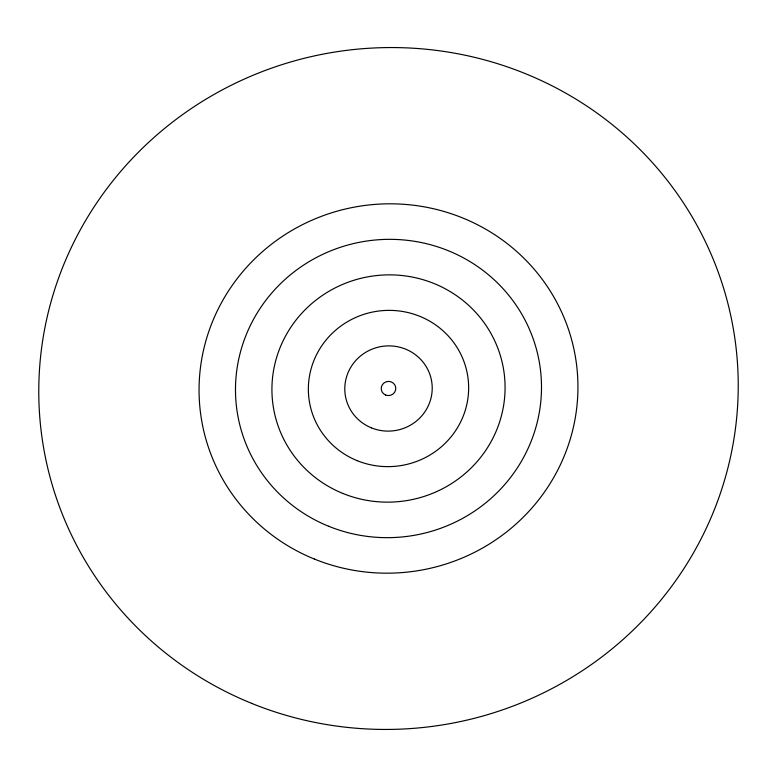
<?xml version="1.0" encoding="UTF-8"?>
<svg xmlns="http://www.w3.org/2000/svg" width="777" height="777" viewBox="0 0 777 777"><rect width="100%" height="100%" fill="white"/><g stroke="black" fill="none" stroke-linecap="round" stroke-linejoin="round"><path stroke-width="1.17" d="M251.641 703.36A349.961 340.714 -9.1 0 0 735.654 344.337A349.961 340.714 -9.1 0 0 178.205 117.803A349.961 340.714 -9.1 0 0 251.641 703.36M314.374 559.052A189.559 184.547 -9.1 0 0 576.544 364.578A189.559 184.547 -9.1 0 0 274.592 241.87A189.559 184.547 -9.1 0 0 314.374 559.052M328.622 526.252A153.108 149.058 -9.1 0 0 540.374 369.182A153.108 149.058 -9.1 0 0 296.493 270.066A153.108 149.058 -9.1 0 0 328.622 526.252M342.88 493.453A116.657 113.568 -9.1 0 0 504.215 373.776A116.657 113.568 -9.1 0 0 318.405 298.271A116.657 113.568 -9.1 0 0 342.88 493.453M357.138 460.654A80.196 78.079 -9.1 0 0 468.055 378.38A80.196 78.079 -9.1 0 0 340.307 326.466A80.196 78.079 -9.1 0 0 357.138 460.654M371.396 427.855A43.745 42.589 -9.1 0 0 431.895 382.983A43.745 42.589 -9.1 0 0 362.218 354.662A43.745 42.589 -9.1 0 0 371.396 427.855M385.645 395.056A7.294 7.1 -9.1 0 0 395.736 387.577A7.294 7.1 -9.1 0 0 384.12 382.857A7.294 7.1 -9.1 0 0 385.645 395.056"/></g></svg>
